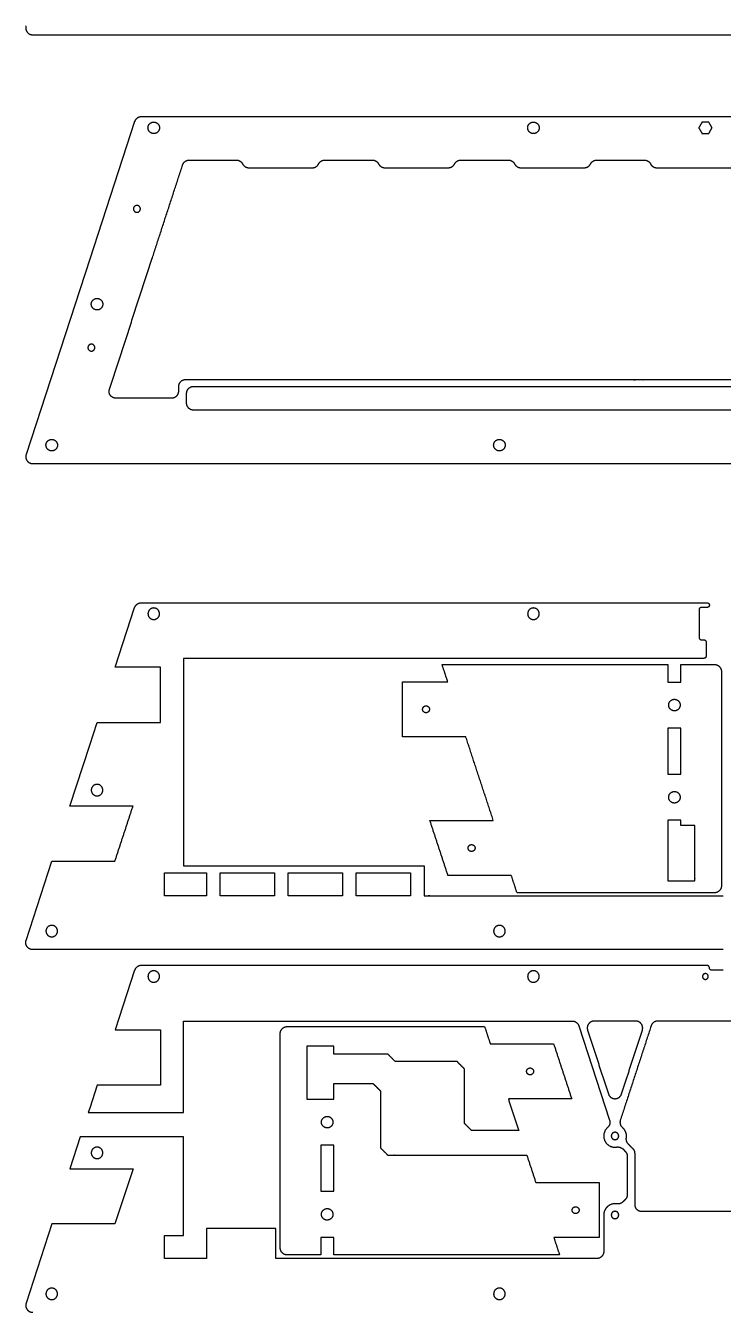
# Model space of a CAD drawing. Header units: inches. Extents: x -37.5 to 58.1, y -26.7 to 54.4.
# Drawn here: x 13.92 to 25.84, y -9.26 to 12.72 of the extents above; entities that cross this region are included whole.
import ezdxf

# ---------------------------------------------------------------- set-up
doc = ezdxf.new("R2010")
doc.units = ezdxf.units.IN
doc.header["$MEASUREMENT"] = 0
doc.layers.add('cut clear acryl', color=1, linetype='Continuous', true_color=0xfb0007)
doc.layers.add('cut white', color=1, linetype='Continuous', true_color=0xfb0007)

msp = doc.modelspace()

# ---------------------------------------------------------------- linework, layer by layer
at = {"layer": 'cut clear acryl'}
for p, q in [((15.782, 11.08), (15.015, 8.728)), ((35.781, 11.161), (15.894, 11.161)), ((15.015, 8.728), (13.927, 5.392)), ((14.04, 5.238), (37.636, 5.238)), ((15.45, 1.758), (15.782, 2.778)), ((15.015, 0.426), (15.143, 0.817)), ((14.677, -0.612), (15.015, 0.426)), ((13.927, -2.909), (14.37, -1.553)), ((15.782, -3.419), (15.45, -4.438)), ((25.562, -3.337), (15.894, -3.337)), ((25.601, -3.377), (25.601, -3.377)), ((25.838, -3.416), (25.641, -3.416)), ((16.615, -5.846), (16.615, -4.286)), ((16.615, -4.286), (16.645, -4.286)), ((16.645, -4.286), (20.533, -4.286)), ((20.533, -4.286), (22.056, -4.286)), ((22.056, -4.286), (23.258, -4.286)), ((23.37, -4.368), (23.896, -5.979)), ((25.838, -4.286), (24.717, -4.286)), ((26.958, -4.286), (25.838, -4.286)), ((15.45, -4.438), (16.223, -4.438)), ((16.223, -4.438), (16.223, -5.38)), ((15.143, -5.38), (15.015, -5.771)), ((16.223, -5.38), (15.143, -5.38)), ((15.015, -5.771), (14.99, -5.846)), ((14.99, -5.846), (16.615, -5.846)), ((14.853, -6.266), (14.677, -6.808)), ((16.615, -6.266), (14.853, -6.266)), ((16.615, -7.83), (16.615, -6.266)), ((24.121, -6.471), (24.163, -6.514)), ((24.324, -6.545), (24.324, -7.303)), ((14.677, -6.808), (15.754, -6.808)), ((15.754, -6.808), (15.445, -7.75)), ((24.198, -6.597), (24.198, -7.25)), ((24.324, -7.303), (24.324, -7.418)), ((24.442, -7.536), (25.838, -7.536)), ((25.838, -7.536), (27.233, -7.536)), ((14.37, -7.75), (13.927, -9.106)), ((15.445, -7.75), (14.37, -7.75)), ((16.615, -7.948), (16.615, -7.83)), ((18.195, -7.83), (17.009, -7.83)), ((17.009, -7.83), (17.009, -8.342)), ((18.195, -8.342), (18.195, -7.83)), ((23.796, -7.712), (23.796, -7.948)), ((16.294, -8.342), (16.294, -7.948)), ((16.294, -7.948), (16.615, -7.948)), ((17.009, -8.342), (16.294, -8.342)), ((22.056, -8.342), (20.533, -8.342))]:
    msp.add_line(p, q, dxfattribs=at)
for points in [[(17.009, -1.751), (17.009, -2.145)], [(17.245, -2.145), (17.245, -1.751)], [(18.17, -1.751), (18.17, -2.145)], [(18.406, -2.145), (18.406, -1.751)], [(19.332, -1.751), (19.332, -2.145)], [(19.568, -2.145), (19.568, -1.751)], [(20.493, -1.751), (20.493, -2.145)], [(20.729, -1.633), (20.729, -2.145)]]:
    msp.add_lwpolyline(points, dxfattribs=at)
for points, weights in [([(15.894, 11.161), (15.809, 11.161), (15.782, 11.08)], [1, 0.809348720072, 1]), ([(16.602, 10.341), (16.628, 10.423), (16.714, 10.423)], [1, 0.809348720073, 1]), ([(17.521, 10.423), (17.593, 10.423), (17.626, 10.358)], [1, 0.796597459389, 0.875704658639]), ([(17.626, 10.358), (17.659, 10.292), (17.732, 10.292)], [1, 0.851255805752, 1]), ([(18.82, 10.292), (18.893, 10.292), (18.925, 10.358)], [1, 0.796597459389, 0.875704658639]), ([(18.925, 10.358), (18.958, 10.423), (19.031, 10.423)], [1, 0.851255805752, 1]), ([(19.843, 10.423), (19.916, 10.423), (19.949, 10.358)], [1, 0.796597507884, 0.875704620917]), ([(19.949, 10.358), (19.982, 10.292), (20.055, 10.292)], [1, 0.851255805752, 1]), ([(21.143, 10.292), (21.215, 10.292), (21.248, 10.358)], [1, 0.796597459389, 0.875704658639]), ([(21.248, 10.358), (21.281, 10.423), (21.354, 10.423)], [1, 0.851255805752, 1]), ([(22.166, 10.423), (22.239, 10.423), (22.272, 10.358)], [1, 0.796597459389, 0.875704658639]), ([(22.272, 10.358), (22.305, 10.292), (22.377, 10.292)], [1, 0.851255805752, 1]), ([(23.466, 10.292), (23.538, 10.292), (23.571, 10.358)], [1, 0.796597459389, 0.875704658639]), ([(23.571, 10.358), (23.604, 10.423), (23.677, 10.423)], [1, 0.851255805752, 1]), ([(24.489, 10.423), (24.562, 10.423), (24.595, 10.358)], [1, 0.79659745939, 0.875704658639]), ([(24.595, 10.358), (24.627, 10.292), (24.7, 10.292)], [1, 0.851255805752, 1]), ([(16.648, 6.668), (16.53, 6.668), (16.53, 6.55)], [1, 0.707106781187, 1]), ([(16.53, 6.472), (16.53, 6.354), (16.412, 6.354)], [1, 0.707106781187, 1]), ([(16.782, 6.55), (16.664, 6.55), (16.664, 6.432)], [1, 0.707106781187, 1]), ([(16.664, 6.275), (16.664, 6.157), (16.782, 6.157)], [1, 0.707106781187, 1]), ([(15.782, 2.778), (15.809, 2.859), (15.894, 2.859)], [1, 0.809348720072, 1]), ([(25.562, 2.859), (25.601, 2.859), (25.601, 2.82)], [1, 0.707106781185, 1]), ([(25.464, 2.78), (25.424, 2.78), (25.424, 2.741)], [1, 0.707106781187, 1]), ([(25.601, 2.82), (25.601, 2.78), (25.562, 2.78)], [1, 0.707106781187, 1]), ([(25.424, 2.269), (25.424, 2.229), (25.464, 2.229)], [1, 0.707106781188, 1]), ([(25.505, 2.229), (25.544, 2.229), (25.544, 2.19)], [1, 0.707106781187, 1]), ([(25.544, 1.95), (25.544, 1.91), (25.505, 1.91)], [1, 0.707106781187, 1]), ([(25.688, 1.805), (25.806, 1.805), (25.806, 1.687)], [1, 0.707106781186, 1]), ([(25.806, -1.976), (25.806, -2.094), (25.688, -2.094)], [1, 0.707106781186, 1]), ([(15.894, -3.337), (15.809, -3.337), (15.782, -3.419)], [1, 0.809348720072, 1]), ([(25.601, -3.377), (25.601, -3.337), (25.562, -3.337)], [1, 0.707106781186, 1]), ([(25.641, -3.416), (25.601, -3.416), (25.601, -3.377)], [1, 0.707106781185, 1]), ([(18.269, -4.499), (18.269, -4.381), (18.387, -4.381)], [1, 0.707106781187, 1]), ([(23.258, -4.286), (23.344, -4.286), (23.37, -4.368)], [1, 0.809348720073, 1]), ([(24.717, -4.286), (24.631, -4.286), (24.605, -4.368)], [1, 0.809348720069, 1]), ([(23.896, -5.979), (23.92, -6.053), (23.861, -6.104)], [1, 0.834453122648, 1]), ([(24.079, -5.979), (24.055, -6.053), (24.114, -6.104)], [1, 0.834453128853, 1]), ([(24.114, -6.104), (24.194, -6.175), (24.177, -6.28)], [1.05017278213, 0.895922483208, 1]), ([(24.177, -6.28), (24.167, -6.339), (24.21, -6.382)], [1, 0.889943011093, 1]), ([(24.018, -6.438), (24.078, -6.429), (24.121, -6.471)], [1, 0.889943030399, 1]), ([(24.163, -6.514), (24.198, -6.548), (24.198, -6.597)], [1, 0.923879532875, 1]), ([(24.289, -6.461), (24.324, -6.496), (24.324, -6.545)], [1, 0.923879532511, 1]), ([(24.198, -7.25), (24.198, -7.299), (24.163, -7.334)], [1, 0.923879532512, 1]), ([(24.121, -7.376), (24.078, -7.419), (24.018, -7.409)], [1, 0.889943011094, 1]), ([(24.324, -7.418), (24.324, -7.536), (24.442, -7.536)], [1, 0.707106781187, 1]), ([(18.387, -8.28), (18.269, -8.28), (18.269, -8.162)], [1, 0.707106781186, 1]), ([(23.796, -8.223), (23.796, -8.342), (23.677, -8.342)], [1, 0.707106781187, 1])]:
    msp.add_rational_spline(points, weights, degree=2, dxfattribs=at)
for points, weights, knots in [([(16.207, 10.974), (16.207, 11.072), (16.108, 11.072), (16.01, 11.072), (16.01, 10.974), (16.01, 10.875), (16.108, 10.875), (16.207, 10.875), (16.207, 10.974)], [1, 0.707106781187, 1, 0.707106781187, 1, 0.707106781187, 1, 0.707106781187, 1], [0, 0, 0, 3.926991, 3.926991, 7.853982, 7.853982, 11.780972, 11.780972, 15.707963, 15.707963, 15.707963]), ([(22.693, 10.974), (22.693, 11.072), (22.594, 11.072), (22.496, 11.072), (22.496, 10.974), (22.496, 10.875), (22.594, 10.875), (22.693, 10.875), (22.693, 10.974)], [1, 0.707106781187, 1, 0.707106781187, 1, 0.707106781187, 1, 0.707106781187, 1], [0, 0, 0, 3.926991, 3.926991, 7.853982, 7.853982, 11.780972, 11.780972, 15.707963, 15.707963, 15.707963]), ([(15.762, 9.589), (15.762, 9.648), (15.821, 9.648), (15.88, 9.648), (15.88, 9.589), (15.88, 9.53), (15.821, 9.53), (15.762, 9.53), (15.762, 9.589)], [1, 0.707106781187, 1, 0.707106781187, 1, 0.707106781187, 1, 0.707106781187, 1], [-9.424778, -9.424778, -9.424778, -7.068583, -7.068583, -4.712389, -4.712389, -2.356194, -2.356194, 0, 0, 0]), ([(15.238, 7.961), (15.238, 8.059), (15.14, 8.059), (15.041, 8.059), (15.041, 7.961), (15.041, 7.862), (15.14, 7.862), (15.238, 7.862), (15.238, 7.961)], [1, 0.707106781187, 1, 0.707106781187, 1, 0.707106781187, 1, 0.707106781187, 1], [0, 0, 0, 3.926991, 3.926991, 7.853982, 7.853982, 11.780972, 11.780972, 15.707963, 15.707963, 15.707963]), ([(14.984, 7.219), (14.984, 7.278), (15.043, 7.278), (15.102, 7.278), (15.102, 7.219), (15.102, 7.16), (15.043, 7.16), (14.984, 7.16), (14.984, 7.219)], [1, 0.707106781187, 1, 0.707106781187, 1, 0.707106781187, 1, 0.707106781187, 1], [-9.424778, -9.424778, -9.424778, -7.068583, -7.068583, -4.712389, -4.712389, -2.356194, -2.356194, 0, 0, 0]), ([(15.464, 6.354), (15.404, 6.354), (15.368, 6.402), (15.333, 6.451), (15.352, 6.508)], [1, 0.890878330607, 1, 0.890878330607, 1], [0, 0, 0, 2.829127, 2.829127, 5.658254, 5.658254, 5.658254]), ([(14.464, 5.553), (14.464, 5.651), (14.366, 5.651), (14.267, 5.651), (14.267, 5.553), (14.267, 5.454), (14.366, 5.454), (14.464, 5.454), (14.464, 5.553)], [1, 0.707106781187, 1, 0.707106781187, 1, 0.707106781187, 1, 0.707106781187, 1], [0, 0, 0, 3.926991, 3.926991, 7.853982, 7.853982, 11.780972, 11.780972, 15.707963, 15.707963, 15.707963]), ([(22.112, 5.553), (22.112, 5.651), (22.014, 5.651), (21.915, 5.651), (21.915, 5.553), (21.915, 5.454), (22.014, 5.454), (22.112, 5.454), (22.112, 5.553)], [1, 0.707106781187, 1, 0.707106781187, 1, 0.707106781187, 1, 0.707106781187, 1], [0, 0, 0, 3.926991, 3.926991, 7.853982, 7.853982, 11.780972, 11.780972, 15.707963, 15.707963, 15.707963]), ([(13.927, 5.392), (13.909, 5.335), (13.944, 5.286), (13.979, 5.238), (14.04, 5.238)], [1, 0.890878330607, 1, 0.890878330607, 1], [827.410738, 827.410738, 827.410738, 830.239865, 830.239865, 833.068992, 833.068992, 833.068992]), ([(20.819, 1.04), (20.819, 1.099), (20.76, 1.099), (20.701, 1.099), (20.701, 1.04), (20.701, 0.981), (20.76, 0.981), (20.819, 0.981), (20.819, 1.04)], [1, 0.707106781187, 1, 0.707106781187, 1, 0.707106781187, 1, 0.707106781187, 1], [1567.770588, 1567.770588, 1567.770588, 1570.126782, 1570.126782, 1572.482977, 1572.482977, 1574.839171, 1574.839171, 1577.195366, 1577.195366, 1577.195366]), ([(24.905, 1.113), (24.905, 1.014), (25.003, 1.014), (25.101, 1.014), (25.101, 1.113), (25.101, 1.211), (25.003, 1.211), (24.905, 1.211), (24.905, 1.113)], [1, 0.707106781187, 1, 0.707106781187, 1, 0.707106781187, 1, 0.707106781187, 1], [1520.646698, 1520.646698, 1520.646698, 1524.573689, 1524.573689, 1528.50068, 1528.50068, 1532.427671, 1532.427671, 1536.354661, 1536.354661, 1536.354661]), ([(24.905, 1.113), (24.905, 1.014), (25.003, 1.014), (25.101, 1.014), (25.101, 1.113), (25.101, 1.211), (25.003, 1.211), (24.905, 1.211), (24.905, 1.113)], [1, 0.707106781187, 1, 0.707106781187, 1, 0.707106781187, 1, 0.707106781187, 1], [1536.354661, 1536.354661, 1536.354661, 1540.281652, 1540.281652, 1544.208643, 1544.208643, 1548.135634, 1548.135634, 1552.062625, 1552.062625, 1552.062625]), ([(24.905, -0.462), (24.905, -0.561), (25.003, -0.561), (25.101, -0.561), (25.101, -0.462), (25.101, -0.364), (25.003, -0.364), (24.905, -0.364), (24.905, -0.462)], [1, 0.707106781187, 1, 0.707106781187, 1, 0.707106781187, 1, 0.707106781187, 1], [1552.062625, 1552.062625, 1552.062625, 1555.989616, 1555.989616, 1559.916606, 1559.916606, 1563.843597, 1563.843597, 1567.770588, 1567.770588, 1567.770588]), ([(21.597, -1.33), (21.597, -1.271), (21.537, -1.271), (21.478, -1.271), (21.478, -1.33), (21.478, -1.389), (21.537, -1.389), (21.597, -1.389), (21.597, -1.33)], [1, 0.707106781187, 1, 0.707106781187, 1, 0.707106781187, 1, 0.707106781187, 1], [1511.22192, 1511.22192, 1511.22192, 1513.578115, 1513.578115, 1515.934309, 1515.934309, 1518.290504, 1518.290504, 1520.646698, 1520.646698, 1520.646698]), ([(14.464, -2.749), (14.464, -2.847), (14.366, -2.847), (14.267, -2.847), (14.267, -2.749), (14.267, -2.651), (14.366, -2.651), (14.464, -2.651), (14.464, -2.749)], [1, 0.707106781187, 1, 0.707106781187, 1, 0.707106781187, 1, 0.707106781187, 1], [-15.707963, -15.707963, -15.707963, -11.780972, -11.780972, -7.853982, -7.853982, -3.926991, -3.926991, 0, 0, 0]), ([(22.112, -2.749), (22.112, -2.847), (22.014, -2.847), (21.915, -2.847), (21.915, -2.749), (21.915, -2.651), (22.014, -2.651), (22.112, -2.651), (22.112, -2.749)], [1, 0.707106781187, 1, 0.707106781187, 1, 0.707106781187, 1, 0.707106781187, 1], [-15.707963, -15.707963, -15.707963, -11.780972, -11.780972, -7.853982, -7.853982, -3.926991, -3.926991, 0, 0, 0]), ([(14.04, -3.064), (13.979, -3.064), (13.944, -3.015), (13.909, -2.966), (13.927, -2.909)], [1, 0.890878330607, 1, 0.890878330607, 1], [-4354.75955, -4354.75955, -4354.75955, -4351.930423, -4351.930423, -4349.101296, -4349.101296, -4349.101296]), ([(16.207, -3.524), (16.207, -3.623), (16.108, -3.623), (16.01, -3.623), (16.01, -3.524), (16.01, -3.426), (16.108, -3.426), (16.207, -3.426), (16.207, -3.524)], [1, 0.707106781187, 1, 0.707106781187, 1, 0.707106781187, 1, 0.707106781187, 1], [-15.707963, -15.707963, -15.707963, -11.780972, -11.780972, -7.853982, -7.853982, -3.926991, -3.926991, 0, 0, 0]), ([(22.693, -3.524), (22.693, -3.623), (22.594, -3.623), (22.496, -3.623), (22.496, -3.524), (22.496, -3.426), (22.594, -3.426), (22.693, -3.426), (22.693, -3.524)], [1, 0.707106781187, 1, 0.707106781187, 1, 0.707106781187, 1, 0.707106781187, 1], [-15.707963, -15.707963, -15.707963, -11.780972, -11.780972, -7.853982, -7.853982, -3.926991, -3.926991, 0, 0, 0]), ([(25.582, -3.524), (25.582, -3.574), (25.532, -3.574), (25.483, -3.574), (25.483, -3.524), (25.483, -3.475), (25.532, -3.475), (25.582, -3.475), (25.582, -3.524)], [1, 0.707106781187, 1, 0.707106781187, 1, 0.707106781187, 1, 0.707106781187, 1], [-7.853982, -7.853982, -7.853982, -5.890486, -5.890486, -3.926991, -3.926991, -1.963495, -1.963495, 0, 0, 0]), ([(23.632, -4.286), (23.572, -4.286), (23.537, -4.335), (23.501, -4.384), (23.52, -4.441)], [1, 0.890878330607, 1, 0.890878330607, 1], [0, 0, 0, 2.829127, 2.829127, 5.658254, 5.658254, 5.658254]), ([(24.455, -4.441), (24.474, -4.384), (24.438, -4.335), (24.403, -4.286), (24.343, -4.286)], [1, 0.890878330607, 1, 0.890878330607, 1], [0, 0, 0, 2.829127, 2.829127, 5.658254, 5.658254, 5.658254]), ([(22.478, -5.146), (22.478, -5.205), (22.537, -5.205), (22.596, -5.205), (22.596, -5.146), (22.596, -5.087), (22.537, -5.087), (22.478, -5.087), (22.478, -5.146)], [1, 0.707106781187, 1, 0.707106781187, 1, 0.707106781187, 1, 0.707106781187, 1], [898.798607, 898.798607, 898.798607, 901.154802, 901.154802, 903.510996, 903.510996, 905.867191, 905.867191, 908.223385, 908.223385, 908.223385]), ([(23.875, -5.53), (23.902, -5.612), (23.988, -5.612), (24.073, -5.612), (24.1, -5.53)], [1, 0.809348720073, 1, 0.809348720073, 1], [0, 0, 0, 3.766524, 3.766524, 7.533047, 7.533047, 7.533047]), ([(19.17, -6.013), (19.17, -5.915), (19.072, -5.915), (18.973, -5.915), (18.973, -6.013), (18.973, -6.111), (19.072, -6.111), (19.17, -6.111), (19.17, -6.013)], [1, 0.707106781187, 1, 0.707106781187, 1, 0.707106781187, 1, 0.707106781187, 1], [883.090644, 883.090644, 883.090644, 887.017635, 887.017635, 890.944626, 890.944626, 894.871617, 894.871617, 898.798607, 898.798607, 898.798607]), ([(23.861, -6.104), (23.752, -6.2), (23.814, -6.331), (23.876, -6.462), (24.018, -6.438)], [1, 0.798411556467, 1, 0.798411556467, 1], [-1960.821993, -1960.821993, -1960.821993, -1954.519827, -1954.519827, -1948.21766, -1948.21766, -1948.21766]), ([(24.051, -6.249), (24.051, -6.312), (23.988, -6.312), (23.925, -6.312), (23.925, -6.249), (23.925, -6.186), (23.988, -6.186), (24.051, -6.186), (24.051, -6.249)], [1, 0.707106781187, 1, 0.707106781187, 1, 0.707106781187, 1, 0.707106781187, 1], [-10.053096, -10.053096, -10.053096, -7.539822, -7.539822, -5.026548, -5.026548, -2.513274, -2.513274, 0, 0, 0]), ([(15.238, -6.537), (15.238, -6.636), (15.14, -6.636), (15.041, -6.636), (15.041, -6.537), (15.041, -6.439), (15.14, -6.439), (15.238, -6.439), (15.238, -6.537)], [1, 0.707106781187, 1, 0.707106781187, 1, 0.707106781187, 1, 0.707106781187, 1], [-15.707963, -15.707963, -15.707963, -11.780972, -11.780972, -7.853982, -7.853982, -3.926991, -3.926991, 0, 0, 0]), ([(23.256, -7.516), (23.256, -7.575), (23.315, -7.575), (23.374, -7.575), (23.374, -7.516), (23.374, -7.457), (23.315, -7.457), (23.256, -7.457), (23.256, -7.516)], [1, 0.707106781187, 1, 0.707106781187, 1, 0.707106781187, 1, 0.707106781187, 1], [908.223385, 908.223385, 908.223385, 910.57958, 910.57958, 912.935774, 912.935774, 915.291969, 915.291969, 917.648163, 917.648163, 917.648163]), ([(24.018, -7.409), (23.9, -7.39), (23.831, -7.488), (23.796, -7.537), (23.796, -7.599)], [0.999999945019, 0.884696764084, 1.08645286742, 0.972731385931, 0.959742988253], [-1879.554424, -1879.554424, -1879.554424, -1874.175743, -1874.175743, -1871.144006, -1871.144006, -1871.144006]), ([(19.17, -7.588), (19.17, -7.489), (19.072, -7.489), (18.973, -7.489), (18.973, -7.588), (18.973, -7.686), (19.072, -7.686), (19.17, -7.686), (19.17, -7.588)], [1, 0.707106781187, 1, 0.707106781187, 1, 0.707106781187, 1, 0.707106781187, 1], [867.382681, 867.382681, 867.382681, 871.309672, 871.309672, 875.236663, 875.236663, 879.163653, 879.163653, 883.090644, 883.090644, 883.090644]), ([(24.051, -7.599), (24.051, -7.662), (23.988, -7.662), (23.925, -7.662), (23.925, -7.599), (23.925, -7.536), (23.988, -7.536), (24.051, -7.536), (24.051, -7.599)], [1, 0.707106781187, 1, 0.707106781187, 1, 0.707106781187, 1, 0.707106781187, 1], [-10.053096, -10.053096, -10.053096, -7.539822, -7.539822, -5.026548, -5.026548, -2.513274, -2.513274, 0, 0, 0]), ([(14.464, -8.946), (14.464, -9.044), (14.366, -9.044), (14.267, -9.044), (14.267, -8.946), (14.267, -8.847), (14.366, -8.847), (14.464, -8.847), (14.464, -8.946)], [1, 0.707106781187, 1, 0.707106781187, 1, 0.707106781187, 1, 0.707106781187, 1], [-15.707963, -15.707963, -15.707963, -11.780972, -11.780972, -7.853982, -7.853982, -3.926991, -3.926991, 0, 0, 0]), ([(22.112, -8.946), (22.112, -9.044), (22.014, -9.044), (21.915, -9.044), (21.915, -8.946), (21.915, -8.847), (22.014, -8.847), (22.112, -8.847), (22.112, -8.946)], [1, 0.707106781187, 1, 0.707106781187, 1, 0.707106781187, 1, 0.707106781187, 1], [-15.707963, -15.707963, -15.707963, -11.780972, -11.780972, -7.853982, -7.853982, -3.926991, -3.926991, 0, 0, 0]), ([(13.927, -9.106), (13.909, -9.163), (13.944, -9.212), (13.979, -9.261), (14.04, -9.261)], [1, 0.890878330607, 1, 0.890878330607, 1], [-1470.200746, -1470.200746, -1470.200746, -1467.371619, -1467.371619, -1464.542491, -1464.542491, -1464.542491])]:
    msp.add_rational_spline(points, weights, degree=2, knots=knots, dxfattribs=at)
for points in [[(25.476, 11.072), (25.447, 11.023), (25.419, 10.974)], [(25.589, 11.072), (25.532, 11.072), (25.476, 11.072)], [(25.646, 10.974), (25.618, 11.023), (25.589, 11.072)], [(25.419, 10.974), (25.447, 10.925), (25.476, 10.875)], [(25.476, 10.875), (25.532, 10.875), (25.589, 10.875)], [(25.589, 10.875), (25.618, 10.925), (25.646, 10.974)], [(16.714, 10.423), (17.117, 10.423), (17.521, 10.423)], [(19.031, 10.423), (19.437, 10.423), (19.843, 10.423)], [(21.354, 10.423), (21.76, 10.423), (22.166, 10.423)], [(23.677, 10.423), (24.083, 10.423), (24.489, 10.423)], [(17.732, 10.292), (18.276, 10.292), (18.82, 10.292)], [(20.055, 10.292), (20.599, 10.292), (21.143, 10.292)], [(24.7, 10.292), (25.825, 10.292), (26.95, 10.292)], [(16.53, 6.55), (16.53, 6.511), (16.53, 6.472)], [(16.664, 6.432), (16.664, 6.354), (16.664, 6.275)], [(34.893, 6.55), (25.838, 6.55), (16.782, 6.55)], [(16.412, 6.354), (15.938, 6.354), (15.464, 6.354)], [(16.782, 6.157), (25.838, 6.157), (34.893, 6.157)], [(15.894, 2.859), (20.728, 2.859), (25.562, 2.859)], [(25.424, 2.741), (25.424, 2.505), (25.424, 2.269)], [(25.562, 2.78), (25.513, 2.78), (25.464, 2.78)], [(25.601, 2.82), (25.601, 2.82), (25.601, 2.82)], [(25.464, 2.229), (25.484, 2.229), (25.505, 2.229)], [(25.544, 2.19), (25.544, 2.07), (25.544, 1.95)], [(25.505, 1.91), (21.06, 1.91), (16.615, 1.91)], [(16.615, 1.91), (16.615, 0.139), (16.615, -1.633)], [(21.131, 1.511), (21.082, 1.658), (21.034, 1.805)], [(21.034, 1.805), (22.963, 1.805), (24.893, 1.805)], [(24.893, 1.805), (24.893, 1.656), (24.893, 1.506)], [(25.113, 1.506), (25.113, 1.656), (25.113, 1.805)], [(25.113, 1.805), (25.401, 1.805), (25.688, 1.805)], [(16.223, 1.758), (15.836, 1.758), (15.45, 1.758)], [(16.223, 0.817), (16.223, 1.287), (16.223, 1.758)], [(25.806, 1.687), (25.806, -0.145), (25.806, -1.976)], [(20.357, 0.57), (20.357, 1.04), (20.357, 1.511)], [(20.357, 1.511), (20.744, 1.511), (21.131, 1.511)], [(24.893, 1.506), (25.003, 1.506), (25.113, 1.506)], [(15.143, 0.817), (15.683, 0.817), (16.223, 0.817)], [(25.113, 0.719), (25.003, 0.719), (24.893, 0.719)], [(24.893, 0.719), (24.893, 0.325), (24.893, -0.069)], [(25.113, -0.069), (25.113, 0.325), (25.113, 0.719)], [(21.44, 0.57), (20.898, 0.57), (20.357, 0.57)], [(21.909, -0.859), (21.674, -0.145), (21.44, 0.57)], [(24.893, -0.069), (25.003, -0.069), (25.113, -0.069)], [(15.754, -0.612), (15.215, -0.612), (14.677, -0.612)], [(15.445, -1.553), (15.6, -1.083), (15.754, -0.612)], [(21.135, -1.8), (20.981, -1.33), (20.826, -0.859)], [(20.826, -0.859), (21.367, -0.859), (21.909, -0.859)], [(25.113, -0.856), (25.003, -0.856), (24.893, -0.856)], [(25.113, -0.943), (25.113, -0.9), (25.113, -0.856)], [(25.35, -0.943), (25.231, -0.943), (25.113, -0.943)], [(14.37, -1.553), (14.907, -1.553), (15.445, -1.553)], [(16.294, -2.145), (16.294, -1.948), (16.294, -1.751)], [(16.294, -1.751), (16.652, -1.751), (17.009, -1.751)], [(16.615, -1.633), (18.672, -1.633), (20.729, -1.633)], [(17.245, -1.751), (17.708, -1.751), (18.17, -1.751)], [(18.406, -1.751), (18.869, -1.751), (19.332, -1.751)], [(19.568, -1.751), (20.03, -1.751), (20.493, -1.751)], [(22.217, -1.8), (21.676, -1.8), (21.135, -1.8)], [(22.314, -2.094), (22.266, -1.947), (22.217, -1.8)], [(24.893, -1.889), (25.121, -1.889), (25.35, -1.889)], [(17.009, -2.145), (16.652, -2.145), (16.294, -2.145)], [(18.17, -2.145), (17.708, -2.145), (17.245, -2.145)], [(19.332, -2.145), (18.869, -2.145), (18.406, -2.145)], [(20.493, -2.145), (20.03, -2.145), (19.568, -2.145)], [(25.688, -2.094), (24.001, -2.094), (22.314, -2.094)], [(25.838, -3.064), (19.939, -3.064), (14.04, -3.064)], [(18.387, -4.381), (20.074, -4.381), (21.761, -4.381)], [(21.761, -4.381), (21.809, -4.528), (21.857, -4.675)], [(24.343, -4.286), (23.988, -4.286), (23.632, -4.286)], [(24.605, -4.368), (24.342, -5.173), (24.079, -5.979)], [(18.269, -8.162), (18.269, -6.331), (18.269, -4.499)], [(23.52, -4.441), (23.698, -4.986), (23.875, -5.53)], [(24.1, -5.53), (24.277, -4.986), (24.455, -4.441)], [(19.182, -4.713), (18.954, -4.713), (18.725, -4.713)], [(18.725, -4.713), (18.725, -5.166), (18.725, -5.62)], [(19.182, -4.851), (19.182, -4.782), (19.182, -4.713)], [(21.857, -4.675), (22.398, -4.675), (22.94, -4.675)], [(22.94, -4.675), (23.094, -5.146), (23.249, -5.616)], [(20.108, -4.851), (19.645, -4.851), (19.182, -4.851)], [(20.234, -4.977), (20.171, -4.914), (20.108, -4.851)], [(21.289, -4.977), (20.761, -4.977), (20.234, -4.977)], [(21.415, -5.103), (21.352, -5.04), (21.289, -4.977)], [(21.415, -6.032), (21.415, -5.568), (21.415, -5.103)], [(19.182, -5.619), (19.182, -5.487), (19.182, -5.354)], [(19.182, -5.354), (19.519, -5.354), (19.856, -5.354)], [(19.982, -5.48), (19.982, -5.966), (19.982, -6.453)], [(18.725, -5.62), (18.843, -5.62), (18.961, -5.62)], [(18.961, -5.62), (18.961, -5.62), (18.961, -5.619)], [(18.961, -5.619), (19.072, -5.619), (19.182, -5.619)], [(23.249, -5.616), (22.707, -5.616), (22.166, -5.616)], [(22.166, -5.616), (22.255, -5.887), (22.344, -6.158)], [(21.541, -6.158), (21.478, -6.095), (21.415, -6.032)], [(22.344, -6.158), (21.942, -6.158), (21.541, -6.158)], [(19.182, -6.407), (19.072, -6.407), (18.961, -6.407)], [(18.961, -6.407), (18.961, -6.8), (18.961, -7.194)], [(19.182, -7.194), (19.182, -6.8), (19.182, -6.407)], [(19.982, -6.453), (20.045, -6.516), (20.108, -6.579)], [(22.482, -6.579), (22.559, -6.812), (22.635, -7.045)], [(24.21, -6.382), (24.25, -6.422), (24.289, -6.461)], [(18.961, -7.194), (19.072, -7.194), (19.182, -7.194)], [(22.635, -7.045), (23.176, -7.045), (23.717, -7.045)], [(23.717, -7.045), (23.717, -7.516), (23.717, -7.986)], [(24.163, -7.334), (24.142, -7.355), (24.121, -7.376)], [(23.796, -7.599), (23.796, -7.655), (23.796, -7.712)], [(19.182, -7.981), (19.072, -7.981), (18.961, -7.981)], [(18.961, -7.981), (18.961, -8.131), (18.961, -8.28)], [(19.182, -8.28), (19.182, -8.131), (19.182, -7.981)], [(23.717, -7.986), (23.331, -7.986), (22.944, -7.986)], [(22.944, -7.986), (22.992, -8.133), (23.041, -8.28)], [(23.796, -7.948), (23.796, -8.086), (23.796, -8.223)], [(20.533, -8.342), (19.364, -8.342), (18.195, -8.342)], [(18.961, -8.28), (18.674, -8.28), (18.387, -8.28)], [(23.041, -8.28), (21.111, -8.28), (19.182, -8.28)], [(23.677, -8.342), (22.867, -8.342), (22.056, -8.342)]]:
    msp.add_open_spline(points, degree=2, dxfattribs=at)
for points, knots in [([(15.352, 6.508), (15.714, 7.618), (16.076, 8.728), (16.339, 9.534), (16.602, 10.341)], [845.990799, 845.990799, 845.990799, 905.046306, 905.046306, 947.983584, 947.983584, 947.983584]), ([(22.377, 10.292), (22.751, 10.292), (23.124, 10.292), (23.295, 10.292), (23.466, 10.292)], [1041.907002, 1041.907002, 1041.907002, 1053.167689, 1053.167689, 1061.407584, 1061.407584, 1061.407584]), ([(35.027, 6.668), (31.514, 6.668), (28.001, 6.668), (27.874, 6.668), (27.746, 6.668), (25.841, 6.668), (23.936, 6.668), (23.809, 6.668), (23.681, 6.668), (20.165, 6.668), (16.648, 6.668)], [473.209695, 473.209695, 473.209695, 584.858035, 584.858035, 591.334787, 591.334787, 688.114787, 688.114787, 694.591539, 694.591539, 806.353469, 806.353469, 806.353469]), ([(24.893, -0.856), (24.893, -0.919), (24.893, -0.982), (24.893, -1.023), (24.893, -1.064), (24.893, -1.392), (24.893, -1.719), (24.893, -1.782), (24.893, -1.845), (24.893, -1.867), (24.893, -1.889)], [1433.792504, 1433.792504, 1433.792504, 1436.992504, 1436.992504, 1439.076225, 1439.076225, 1455.724246, 1455.724246, 1458.924246, 1458.924246, 1460.02192, 1460.02192, 1460.02192]), ([(25.35, -1.889), (25.35, -1.867), (25.35, -1.845), (25.35, -1.455), (25.35, -1.064), (25.35, -1.023), (25.35, -0.982), (25.35, -0.963), (25.35, -0.943)], [1471.62192, 1471.62192, 1471.62192, 1472.719595, 1472.719595, 1492.567616, 1492.567616, 1494.651336, 1494.651336, 1495.637383, 1495.637383, 1495.637383]), ([(20.729, -2.145), (20.778, -2.145), (20.826, -2.145), (23.332, -2.145), (25.838, -2.145)], [-3934.836291, -3934.836291, -3934.836291, -3932.47154, -3932.47154, -3810.117434, -3810.117434, -3810.117434]), ([(19.856, -5.354), (19.878, -5.376), (19.9, -5.398), (19.941, -5.439), (19.982, -5.48)], [889.831393, 889.831393, 889.831393, 891.41005, 891.41005, 894.356876, 894.356876, 894.356876]), ([(20.108, -6.579), (20.171, -6.579), (20.234, -6.579), (21.358, -6.579), (22.482, -6.579)], [923.598639, 923.598639, 923.598639, 926.798639, 926.798639, 983.910178, 983.910178, 983.910178])]:
    msp.add_open_spline(points, degree=2, knots=knots, dxfattribs=at)
at = {"layer": 'cut white'}
for points, weights, knots in [([(13.927, 12.718), (13.909, 12.661), (13.944, 12.612), (13.979, 12.563), (14.04, 12.563)], [1, 0.890878330607, 1, 0.890878330607, 1], [398.861928, 398.861928, 398.861928, 401.691056, 401.691056, 404.520183, 404.520183, 404.520183]), ([(16.207, 2.672), (16.207, 2.574), (16.108, 2.574), (16.01, 2.574), (16.01, 2.672), (16.01, 2.771), (16.108, 2.771), (16.207, 2.771), (16.207, 2.672)], [1, 0.707106781187, 1, 0.707106781187, 1, 0.707106781187, 1, 0.707106781187, 1], [-15.707963, -15.707963, -15.707963, -11.780972, -11.780972, -7.853982, -7.853982, -3.926991, -3.926991, 0, 0, 0]), ([(22.693, 2.672), (22.693, 2.574), (22.594, 2.574), (22.496, 2.574), (22.496, 2.672), (22.496, 2.771), (22.594, 2.771), (22.693, 2.771), (22.693, 2.672)], [1, 0.707106781187, 1, 0.707106781187, 1, 0.707106781187, 1, 0.707106781187, 1], [-15.707963, -15.707963, -15.707963, -11.780972, -11.780972, -7.853982, -7.853982, -3.926991, -3.926991, 0, 0, 0]), ([(15.238, -0.341), (15.238, -0.439), (15.14, -0.439), (15.041, -0.439), (15.041, -0.341), (15.041, -0.242), (15.14, -0.242), (15.238, -0.242), (15.238, -0.341)], [1, 0.707106781187, 1, 0.707106781187, 1, 0.707106781187, 1, 0.707106781187, 1], [-15.707963, -15.707963, -15.707963, -11.780972, -11.780972, -7.853982, -7.853982, -3.926991, -3.926991, 0, 0, 0])]:
    msp.add_rational_spline(points, weights, degree=2, knots=knots, dxfattribs=at)
msp.add_open_spline([(14.04, 12.563), (25.838, 12.563), (37.636, 12.563)], degree=2, dxfattribs=at)

doc.saveas('drawing.dxf')
